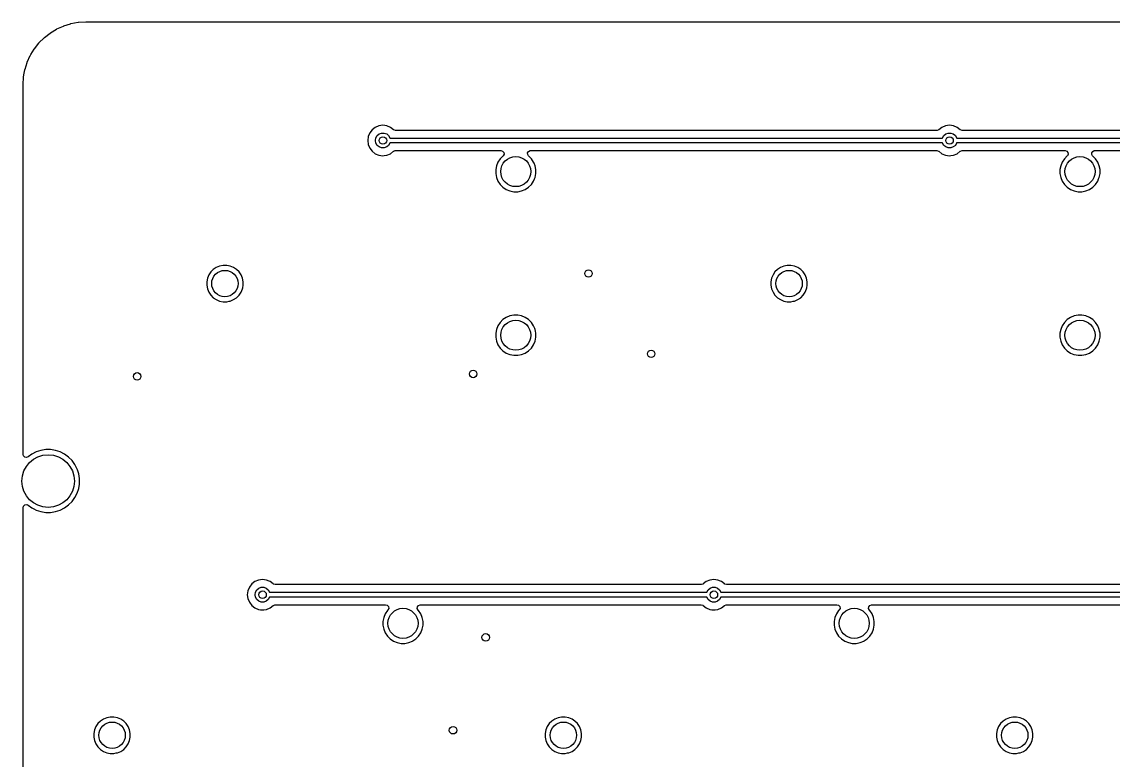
# Model space of a CAD drawing. Extents: x 0.7 to 11, y -6.1 to -1.6.
# Drawn here: x 0.685 to 2.399, y -2.771 to -1.613 of the extents above; entities that cross this region are included whole.
import ezdxf

# ---------------------------------------------------------------- set-up
doc = ezdxf.new("R2010")
doc.units = 0
doc.header["$MEASUREMENT"] = 0
doc.layers.add('BLACK', color=7, linetype='CONTINUOUS')

msp = doc.modelspace()

# ---------------------------------------------------------------- linework, layer by layer
at = {"layer": 'BLACK', "linetype": 'CONTINUOUS'}
for p, q in [((0.7298, -1.6303), (0.7395, -1.6245)), ((0.7395, -1.6245), (0.74, -1.6242)), ((0.74, -1.6242), (0.7503, -1.6196)), ((0.7503, -1.6196), (0.7509, -1.6194)), ((0.7509, -1.6194), (0.7617, -1.616)), ((0.7617, -1.616), (0.7622, -1.6159)), ((0.7622, -1.6159), (0.7733, -1.6138)), ((0.7733, -1.6138), (0.7739, -1.6138)), ((0.7739, -1.6138), (0.7853, -1.6131)), ((0.7853, -1.6131), (0.7856, -1.6131)), ((0.7856, -1.6131), (2.3463, -1.6131)), ((2.3463, -1.6131), (2.3463, -1.6131)), ((2.3463, -1.6131), (2.3463, -1.6131)), ((2.3463, -1.6131), (2.426, -1.6131)), ((0.712, -1.646), (0.72, -1.638)), ((0.72, -1.638), (0.7205, -1.6376)), ((0.7205, -1.6376), (0.7294, -1.6307)), ((0.7294, -1.6307), (0.7298, -1.6303)), ((0.6993, -1.6642), (0.7043, -1.6558)), ((0.7043, -1.6558), (0.7047, -1.6553)), ((0.7047, -1.6553), (0.7116, -1.6464)), ((0.7116, -1.6464), (0.712, -1.646)), ((0.6901, -1.6874), (0.6934, -1.6768)), ((0.6934, -1.6768), (0.6936, -1.6763)), ((0.6936, -1.6763), (0.6982, -1.666)), ((0.6982, -1.666), (0.6985, -1.6655)), ((0.6985, -1.6655), (0.6993, -1.6642)), ((0.6879, -1.6993), (0.6889, -1.6937)), ((0.6889, -1.6937), (0.6899, -1.6882)), ((0.6899, -1.6882), (0.69, -1.6876)), ((0.69, -1.6876), (0.6901, -1.6874)), ((0.6871, -1.7113), (0.6878, -1.6999)), ((0.6871, -1.7116), (0.6871, -1.7113)), ((0.6871, -2.0264), (0.6871, -1.7116)), ((0.6878, -1.6999), (0.6879, -1.6993)), ((1.24, -1.7786), (1.2351, -1.7824)), ((1.2458, -1.7762), (1.24, -1.7786)), ((1.252, -1.7754), (1.2458, -1.7762)), ((1.2458, -1.7762), (1.2458, -1.7762)), ((1.2581, -1.7762), (1.252, -1.7754)), ((1.252, -1.7754), (1.252, -1.7754)), ((1.2639, -1.7786), (1.2581, -1.7762)), ((1.2581, -1.7762), (1.2581, -1.7762)), ((1.2688, -1.7824), (1.2639, -1.7786)), ((2.1298, -1.7786), (2.1249, -1.7824)), ((2.1356, -1.7762), (2.1298, -1.7786)), ((2.1298, -1.7786), (2.1298, -1.7786)), ((2.1417, -1.7754), (2.1356, -1.7762)), ((2.1356, -1.7762), (2.1356, -1.7762)), ((2.1479, -1.7762), (2.1417, -1.7754)), ((2.1417, -1.7754), (2.1417, -1.7754)), ((2.1537, -1.7786), (2.1479, -1.7762)), ((2.1479, -1.7762), (2.1479, -1.7762)), ((2.1586, -1.7824), (2.1537, -1.7786)), ((1.2289, -1.793), (1.2281, -1.7992)), ((1.2281, -1.7992), (1.2281, -1.7992)), ((1.2281, -1.7992), (1.2289, -1.8054)), ((1.2313, -1.7873), (1.2289, -1.793)), ((1.2289, -1.793), (1.2289, -1.793)), ((1.2351, -1.7824), (1.2313, -1.7873)), ((1.2402, -1.7992), (1.2409, -1.7952)), ((1.2409, -1.8033), (1.2402, -1.7992)), ((1.2409, -1.7952), (1.2429, -1.7916)), ((1.2429, -1.7916), (1.2461, -1.789)), ((1.2461, -1.789), (1.2499, -1.7876)), ((1.2499, -1.7876), (1.254, -1.7876)), ((1.254, -1.7876), (1.2579, -1.789)), ((1.2579, -1.789), (1.261, -1.7916)), ((1.261, -1.7916), (1.2631, -1.7952)), ((1.2631, -1.7952), (1.2631, -1.7954)), ((1.2631, -1.7954), (2.1306, -1.7953)), ((1.2689, -1.7824), (1.2688, -1.7824)), ((1.2688, -1.7824), (1.2688, -1.7824)), ((1.2693, -1.7827), (1.2689, -1.7824)), ((1.2719, -1.7834), (1.2693, -1.7827)), ((2.1218, -1.7834), (1.2719, -1.7834)), ((2.1222, -1.7834), (2.1218, -1.7834)), ((2.1248, -1.7824), (2.1222, -1.7834)), ((2.1249, -1.7824), (2.1248, -1.7824)), ((2.1249, -1.7824), (2.1249, -1.7824)), ((2.1306, -1.7952), (2.1327, -1.7916)), ((2.1306, -1.7953), (2.1306, -1.7952)), ((2.1327, -1.7916), (2.1358, -1.789)), ((2.1358, -1.789), (2.1397, -1.7876)), ((2.1397, -1.7876), (2.1438, -1.7876)), ((2.1438, -1.7876), (2.1476, -1.789)), ((2.1476, -1.789), (2.1508, -1.7916)), ((2.1508, -1.7916), (2.1528, -1.7952)), ((2.1528, -1.7952), (2.1529, -1.7954)), ((2.1529, -1.7954), (2.8472, -1.7953)), ((2.1587, -1.7824), (2.1586, -1.7824)), ((2.1586, -1.7824), (2.1586, -1.7824)), ((2.159, -1.7827), (2.1587, -1.7824)), ((2.1617, -1.7834), (2.159, -1.7827)), ((2.8383, -1.7834), (2.1617, -1.7834)), ((1.2289, -1.8054), (1.2289, -1.8054)), ((1.2289, -1.8054), (1.231, -1.8104)), ((1.231, -1.8104), (1.2313, -1.8111)), ((1.2313, -1.8111), (1.2351, -1.8161)), ((1.2351, -1.8161), (1.24, -1.8199)), ((1.2429, -1.8068), (1.2409, -1.8033)), ((1.2461, -1.8094), (1.2429, -1.8068)), ((1.2499, -1.8108), (1.2461, -1.8094)), ((1.254, -1.8108), (1.2499, -1.8108)), ((1.2579, -1.8094), (1.254, -1.8108)), ((1.261, -1.8068), (1.2579, -1.8094)), ((1.2631, -1.8033), (1.261, -1.8068)), ((2.1306, -1.8031), (1.2631, -1.8031)), ((1.2631, -1.8031), (1.2631, -1.8033)), ((1.2639, -1.8199), (1.2688, -1.8161)), ((1.2688, -1.8161), (1.2689, -1.816)), ((1.2688, -1.8161), (1.2688, -1.8161)), ((1.2689, -1.816), (1.2715, -1.815)), ((1.2715, -1.815), (1.2719, -1.815)), ((1.2719, -1.815), (1.4373, -1.815)), ((1.4373, -1.815), (1.44, -1.8158)), ((1.44, -1.8158), (1.4418, -1.8178)), ((1.4792, -1.8186), (1.4806, -1.8163)), ((1.4806, -1.8163), (1.4831, -1.8151)), ((1.4831, -1.8151), (1.4839, -1.815)), ((1.4839, -1.815), (2.1218, -1.815)), ((2.1218, -1.815), (2.1244, -1.8158)), ((2.1244, -1.8158), (2.1248, -1.816)), ((2.1248, -1.816), (2.1249, -1.8161)), ((2.1249, -1.8161), (2.1249, -1.8161)), ((2.1249, -1.8161), (2.1298, -1.8199)), ((2.1306, -1.8033), (2.1306, -1.8031)), ((2.1327, -1.8068), (2.1306, -1.8033)), ((2.1358, -1.8094), (2.1327, -1.8068)), ((2.1397, -1.8108), (2.1358, -1.8094)), ((2.1438, -1.8108), (2.1397, -1.8108)), ((2.1476, -1.8094), (2.1438, -1.8108)), ((2.1508, -1.8068), (2.1476, -1.8094)), ((2.1528, -1.8033), (2.1508, -1.8068)), ((2.8471, -1.8031), (2.1528, -1.8031)), ((2.1528, -1.8031), (2.1528, -1.8033)), ((2.1537, -1.8199), (2.1586, -1.8161)), ((2.1586, -1.8161), (2.1587, -1.816)), ((2.1586, -1.8161), (2.1586, -1.8161)), ((2.1587, -1.816), (2.1613, -1.815)), ((2.1613, -1.815), (2.1617, -1.815)), ((2.1617, -1.815), (2.3232, -1.815)), ((2.3232, -1.815), (2.3258, -1.8158)), ((2.3258, -1.8158), (2.3276, -1.8178)), ((2.365, -1.8186), (2.3665, -1.8163)), ((2.3665, -1.8163), (2.3689, -1.8151)), ((2.3689, -1.8151), (2.3697, -1.815)), ((2.3697, -1.815), (2.8383, -1.815)), ((1.24, -1.8199), (1.2458, -1.8222)), ((1.2458, -1.8222), (1.2489, -1.8227)), ((1.2489, -1.8227), (1.252, -1.8231)), ((1.252, -1.8231), (1.254, -1.8228)), ((1.252, -1.8231), (1.252, -1.8231)), ((1.252, -1.8231), (1.252, -1.8231)), ((1.254, -1.8228), (1.2581, -1.8222)), ((1.2581, -1.8222), (1.2639, -1.8199)), ((1.4327, -1.8331), (1.4303, -1.8388)), ((1.4362, -1.8279), (1.4327, -1.8331)), ((1.4327, -1.8331), (1.4327, -1.8331)), ((1.4407, -1.8234), (1.4362, -1.8279)), ((1.4362, -1.8279), (1.4362, -1.8279)), ((1.441, -1.8231), (1.4407, -1.8234)), ((1.4407, -1.8234), (1.4407, -1.8234)), ((1.4422, -1.8206), (1.441, -1.8231)), ((1.4418, -1.8178), (1.4422, -1.8206)), ((1.4793, -1.8214), (1.4792, -1.8186)), ((1.4806, -1.8233), (1.4793, -1.8214)), ((1.4806, -1.8234), (1.4806, -1.8233)), ((1.4851, -1.8279), (1.4806, -1.8234)), ((1.4886, -1.8331), (1.4851, -1.8279)), ((1.4851, -1.8279), (1.4851, -1.8279)), ((1.4893, -1.8349), (1.4886, -1.8331)), ((1.4886, -1.8331), (1.4886, -1.8331)), ((2.1298, -1.8199), (2.1356, -1.8222)), ((2.1356, -1.8222), (2.1386, -1.8227)), ((2.1386, -1.8227), (2.1417, -1.8231)), ((2.1417, -1.8231), (2.1438, -1.8228)), ((2.1417, -1.8231), (2.1417, -1.8231)), ((2.1417, -1.8231), (2.1417, -1.8231)), ((2.1438, -1.8228), (2.1479, -1.8222)), ((2.1479, -1.8222), (2.1537, -1.8199)), ((2.3185, -1.8331), (2.3162, -1.8388)), ((2.322, -1.8279), (2.3185, -1.8331)), ((2.3185, -1.8331), (2.3185, -1.8331)), ((2.3265, -1.8234), (2.322, -1.8279)), ((2.322, -1.8279), (2.322, -1.8279)), ((2.3269, -1.8231), (2.3265, -1.8234)), ((2.3265, -1.8234), (2.3265, -1.8234)), ((2.328, -1.8206), (2.3269, -1.8231)), ((2.3276, -1.8178), (2.328, -1.8206)), ((2.3651, -1.8214), (2.365, -1.8186)), ((2.3664, -1.8233), (2.3651, -1.8214)), ((2.3664, -1.8234), (2.3664, -1.8233)), ((2.3709, -1.8279), (2.3664, -1.8234)), ((2.3744, -1.8331), (2.3709, -1.8279)), ((2.3709, -1.8279), (2.3709, -1.8279)), ((2.3751, -1.8349), (2.3744, -1.8331)), ((2.3744, -1.8331), (2.3744, -1.8331)), ((1.4303, -1.8388), (1.4291, -1.8449)), ((1.4291, -1.8449), (1.4291, -1.8511)), ((1.4303, -1.8388), (1.4303, -1.8388)), ((1.4909, -1.8388), (1.4893, -1.8349)), ((1.4921, -1.8449), (1.4909, -1.8388)), ((1.4921, -1.8511), (1.4921, -1.8449)), ((1.4921, -1.8449), (1.4921, -1.8449)), ((1.4921, -1.8449), (1.4921, -1.8449)), ((1.4921, -1.8449), (1.4921, -1.8449)), ((2.3162, -1.8388), (2.3149, -1.8449)), ((2.3149, -1.8449), (2.3149, -1.8511)), ((2.3162, -1.8388), (2.3162, -1.8388)), ((2.3768, -1.8388), (2.3751, -1.8349)), ((2.378, -1.8449), (2.3768, -1.8388)), ((2.378, -1.8511), (2.378, -1.8449)), ((2.378, -1.8449), (2.378, -1.8449)), ((2.378, -1.8449), (2.378, -1.8449)), ((2.378, -1.8449), (2.378, -1.8449)), ((1.4291, -1.8511), (1.4303, -1.8572)), ((1.4303, -1.8572), (1.4303, -1.8572)), ((1.4303, -1.8572), (1.4327, -1.863)), ((1.4327, -1.863), (1.4327, -1.863)), ((1.4327, -1.863), (1.4362, -1.8681)), ((1.4851, -1.8681), (1.4886, -1.863)), ((1.4886, -1.8629), (1.49, -1.8595)), ((1.4886, -1.863), (1.4886, -1.8629)), ((1.49, -1.8595), (1.4909, -1.8572)), ((1.4909, -1.8572), (1.4921, -1.8511)), ((2.3149, -1.8511), (2.3162, -1.8572)), ((2.3162, -1.8572), (2.3162, -1.8572)), ((2.3162, -1.8572), (2.3185, -1.863)), ((2.3185, -1.863), (2.3185, -1.863)), ((2.3185, -1.863), (2.322, -1.8681)), ((2.3709, -1.8681), (2.3744, -1.863)), ((2.3744, -1.8629), (2.3758, -1.8595)), ((2.3744, -1.863), (2.3744, -1.8629)), ((2.3758, -1.8595), (2.3768, -1.8572)), ((2.3768, -1.8572), (2.378, -1.8511)), ((1.4362, -1.8681), (1.4362, -1.8681)), ((1.4362, -1.8681), (1.4405, -1.8725)), ((1.4405, -1.8725), (1.4405, -1.8725)), ((1.4405, -1.8725), (1.4457, -1.876)), ((1.4457, -1.876), (1.4457, -1.876)), ((1.4457, -1.876), (1.4514, -1.8783)), ((1.4514, -1.8783), (1.4514, -1.8783)), ((1.4514, -1.8783), (1.4575, -1.8795)), ((1.4575, -1.8795), (1.4575, -1.8795)), ((1.4575, -1.8795), (1.4575, -1.8795)), ((1.4575, -1.8795), (1.4637, -1.8795)), ((1.4637, -1.8795), (1.4698, -1.8783)), ((1.4637, -1.8795), (1.4637, -1.8795)), ((1.4698, -1.8783), (1.4756, -1.876)), ((1.4756, -1.876), (1.4807, -1.8725)), ((1.4807, -1.8725), (1.4851, -1.8681)), ((2.322, -1.8681), (2.322, -1.8681)), ((2.322, -1.8681), (2.3264, -1.8725)), ((2.3264, -1.8725), (2.3264, -1.8725)), ((2.3264, -1.8725), (2.3315, -1.876)), ((2.3315, -1.876), (2.3315, -1.876)), ((2.3315, -1.876), (2.3373, -1.8783)), ((2.3373, -1.8783), (2.3373, -1.8783)), ((2.3373, -1.8783), (2.3434, -1.8795)), ((2.3434, -1.8795), (2.3434, -1.8795)), ((2.3434, -1.8795), (2.3434, -1.8795)), ((2.3434, -1.8795), (2.3496, -1.8795)), ((2.3496, -1.8795), (2.3556, -1.8783)), ((2.3496, -1.8795), (2.3496, -1.8795)), ((2.3556, -1.8783), (2.3614, -1.876)), ((2.3614, -1.876), (2.3665, -1.8725)), ((2.3665, -1.8725), (2.3709, -1.8681)), ((0.9857, -2.0014), (0.9818, -2.0054)), ((0.9904, -1.9983), (0.9857, -2.0014)), ((0.9857, -2.0014), (0.9857, -2.0014)), ((0.9956, -1.9962), (0.9904, -1.9983)), ((0.9904, -1.9983), (0.9904, -1.9983)), ((1.0011, -1.9951), (0.9956, -1.9962)), ((0.9956, -1.9962), (0.9956, -1.9962)), ((1.0068, -1.9951), (1.0011, -1.9951)), ((1.0011, -1.9951), (1.0011, -1.9951)), ((1.0123, -1.9962), (1.0068, -1.9951)), ((1.0068, -1.9951), (1.0068, -1.9951)), ((1.0175, -1.9983), (1.0123, -1.9962)), ((1.0123, -1.9962), (1.0123, -1.9962)), ((1.0221, -2.0014), (1.0175, -1.9983)), ((1.0175, -1.9983), (1.0175, -1.9983)), ((1.0261, -2.0054), (1.0221, -2.0014)), ((1.0221, -2.0014), (1.0221, -2.0014)), ((1.8716, -2.0014), (1.8676, -2.0054)), ((1.8762, -1.9983), (1.8716, -2.0014)), ((1.8716, -2.0014), (1.8716, -2.0014)), ((1.8814, -1.9962), (1.8762, -1.9983)), ((1.8762, -1.9983), (1.8762, -1.9983)), ((1.887, -1.9951), (1.8814, -1.9962)), ((1.8814, -1.9962), (1.8814, -1.9962)), ((1.8926, -1.9951), (1.887, -1.9951)), ((1.887, -1.9951), (1.887, -1.9951)), ((1.8981, -1.9962), (1.8926, -1.9951)), ((1.8926, -1.9951), (1.8926, -1.9951)), ((1.9033, -1.9983), (1.8981, -1.9962)), ((1.8981, -1.9962), (1.8981, -1.9962)), ((1.908, -2.0014), (1.9033, -1.9983)), ((1.9033, -1.9983), (1.9033, -1.9983)), ((1.9119, -2.0054), (1.908, -2.0014)), ((1.908, -2.0014), (1.908, -2.0014)), ((0.9765, -2.0153), (0.9754, -2.0208)), ((0.9754, -2.0208), (0.9754, -2.0208)), ((0.9754, -2.0208), (0.9754, -2.0264)), ((0.9786, -2.0101), (0.9765, -2.0153)), ((0.9765, -2.0153), (0.9765, -2.0153)), ((0.9818, -2.0054), (0.9786, -2.0101)), ((0.9786, -2.0101), (0.9786, -2.0101)), ((0.9818, -2.0054), (0.9818, -2.0054)), ((1.0292, -2.0101), (1.0261, -2.0054)), ((1.0261, -2.0054), (1.0261, -2.0054)), ((1.0314, -2.0153), (1.0292, -2.0101)), ((1.0292, -2.0101), (1.0292, -2.0101)), ((1.0292, -2.0101), (1.0292, -2.0101)), ((1.0325, -2.0208), (1.0314, -2.0153)), ((1.0314, -2.0153), (1.0314, -2.0153)), ((1.0314, -2.0153), (1.0314, -2.0153)), ((1.0325, -2.0264), (1.0325, -2.0208)), ((1.8623, -2.0153), (1.8612, -2.0208)), ((1.8612, -2.0208), (1.8612, -2.0208)), ((1.8612, -2.0208), (1.8612, -2.0264)), ((1.8645, -2.0101), (1.8623, -2.0153)), ((1.8623, -2.0153), (1.8623, -2.0153)), ((1.8676, -2.0054), (1.8645, -2.0101)), ((1.8645, -2.0101), (1.8645, -2.0101)), ((1.8676, -2.0054), (1.8676, -2.0054)), ((1.9119, -2.0054), (1.9119, -2.0054)), ((1.9151, -2.0101), (1.9119, -2.0054)), ((1.9172, -2.0153), (1.9151, -2.0101)), ((1.9151, -2.0101), (1.9151, -2.0101)), ((1.9151, -2.0101), (1.9151, -2.0101)), ((1.9183, -2.0208), (1.9172, -2.0153)), ((1.9172, -2.0153), (1.9172, -2.0153)), ((1.9172, -2.0153), (1.9172, -2.0153)), ((1.9183, -2.0264), (1.9183, -2.0208)), ((0.6871, -2.1016), (0.6871, -2.0264)), ((0.9754, -2.0264), (0.9754, -2.0264)), ((0.9754, -2.0264), (0.9754, -2.0264)), ((0.9754, -2.0264), (0.9765, -2.032)), ((0.9765, -2.032), (0.9765, -2.032)), ((0.9765, -2.032), (0.9786, -2.0372)), ((0.9786, -2.0372), (0.9786, -2.0372)), ((0.9786, -2.0372), (0.9818, -2.0418)), ((1.0261, -2.0418), (1.0292, -2.0372)), ((1.0292, -2.0372), (1.0314, -2.032)), ((1.0314, -2.032), (1.0318, -2.0301)), ((1.0318, -2.0301), (1.0325, -2.0264)), ((1.8612, -2.0264), (1.8612, -2.0264)), ((1.8612, -2.0264), (1.8612, -2.0264)), ((1.8612, -2.0264), (1.8623, -2.032)), ((1.8623, -2.032), (1.8623, -2.032)), ((1.8623, -2.032), (1.8645, -2.0372)), ((1.8645, -2.0372), (1.8645, -2.0372)), ((1.8645, -2.0372), (1.8676, -2.0418)), ((1.9119, -2.0418), (1.9151, -2.0372)), ((1.9151, -2.0372), (1.9172, -2.032)), ((1.9172, -2.032), (1.9176, -2.0301)), ((1.9176, -2.0301), (1.9183, -2.0264)), ((0.9818, -2.0418), (0.9818, -2.0418)), ((0.9818, -2.0418), (0.9857, -2.0458)), ((0.9857, -2.0458), (0.9857, -2.0458)), ((0.9857, -2.0458), (0.9904, -2.0489)), ((0.9904, -2.0489), (0.9904, -2.0489)), ((0.9904, -2.0489), (0.9904, -2.0489)), ((0.9904, -2.0489), (0.9956, -2.0511)), ((0.9956, -2.0511), (0.9956, -2.0511)), ((0.9956, -2.0511), (0.9956, -2.0511)), ((0.9956, -2.0511), (1.0011, -2.0522)), ((1.0011, -2.0522), (1.0011, -2.0522)), ((1.0011, -2.0522), (1.0068, -2.0522)), ((1.0068, -2.0522), (1.0105, -2.0514)), ((1.0105, -2.0514), (1.0123, -2.0511)), ((1.0123, -2.0511), (1.0175, -2.0489)), ((1.0175, -2.0489), (1.0221, -2.0458)), ((1.0221, -2.0458), (1.0261, -2.0418)), ((1.8676, -2.0418), (1.8676, -2.0418)), ((1.8676, -2.0418), (1.8716, -2.0458)), ((1.8716, -2.0458), (1.8716, -2.0458)), ((1.8716, -2.0458), (1.8762, -2.0489)), ((1.8762, -2.0489), (1.8762, -2.0489)), ((1.8762, -2.0489), (1.8762, -2.0489)), ((1.8762, -2.0489), (1.8814, -2.0511)), ((1.8814, -2.0511), (1.8814, -2.0511)), ((1.8814, -2.0511), (1.8814, -2.0511)), ((1.8814, -2.0511), (1.887, -2.0522)), ((1.887, -2.0522), (1.887, -2.0522)), ((1.887, -2.0522), (1.8926, -2.0522)), ((1.8926, -2.0522), (1.8963, -2.0514)), ((1.8963, -2.0514), (1.8981, -2.0511)), ((1.8981, -2.0511), (1.9033, -2.0489)), ((1.9033, -2.0489), (1.908, -2.0458)), ((1.908, -2.0458), (1.9119, -2.0418)), ((1.4575, -2.0732), (1.4514, -2.0744)), ((1.4637, -2.0732), (1.4575, -2.0732)), ((1.4575, -2.0732), (1.4575, -2.0732)), ((1.4698, -2.0744), (1.4637, -2.0732)), ((1.4637, -2.0732), (1.4637, -2.0732)), ((2.3434, -2.0732), (2.3373, -2.0744)), ((2.3496, -2.0732), (2.3434, -2.0732)), ((2.3434, -2.0732), (2.3434, -2.0732)), ((2.3556, -2.0744), (2.3496, -2.0732)), ((2.3496, -2.0732), (2.3496, -2.0732)), ((1.4327, -2.0898), (1.4303, -2.0955)), ((1.4362, -2.0846), (1.4327, -2.0898)), ((1.4327, -2.0898), (1.4327, -2.0898)), ((1.4405, -2.0802), (1.4362, -2.0846)), ((1.4362, -2.0846), (1.4362, -2.0846)), ((1.4457, -2.0768), (1.4405, -2.0802)), ((1.4405, -2.0802), (1.4405, -2.0802)), ((1.4514, -2.0744), (1.4457, -2.0768)), ((1.4457, -2.0768), (1.4457, -2.0768)), ((1.4514, -2.0744), (1.4514, -2.0744)), ((1.4756, -2.0768), (1.4698, -2.0744)), ((1.4698, -2.0744), (1.4698, -2.0744)), ((1.4807, -2.0802), (1.4756, -2.0768)), ((1.4756, -2.0768), (1.4756, -2.0768)), ((1.4851, -2.0846), (1.4807, -2.0802)), ((1.4807, -2.0802), (1.4807, -2.0802)), ((1.4886, -2.0898), (1.4851, -2.0846)), ((1.4851, -2.0846), (1.4851, -2.0846)), ((1.4904, -2.0943), (1.4886, -2.0898)), ((1.4886, -2.0898), (1.4886, -2.0898)), ((2.3185, -2.0898), (2.3162, -2.0955)), ((2.322, -2.0846), (2.3185, -2.0898)), ((2.3185, -2.0898), (2.3185, -2.0898)), ((2.3264, -2.0802), (2.322, -2.0846)), ((2.322, -2.0846), (2.322, -2.0846)), ((2.3315, -2.0768), (2.3264, -2.0802)), ((2.3264, -2.0802), (2.3264, -2.0802)), ((2.3373, -2.0744), (2.3315, -2.0768)), ((2.3315, -2.0768), (2.3315, -2.0768)), ((2.3373, -2.0744), (2.3373, -2.0744)), ((2.3614, -2.0768), (2.3556, -2.0744)), ((2.3556, -2.0744), (2.3556, -2.0744)), ((2.3665, -2.0802), (2.3614, -2.0768)), ((2.3614, -2.0768), (2.3614, -2.0768)), ((2.3709, -2.0846), (2.3665, -2.0802)), ((2.3665, -2.0802), (2.3665, -2.0802)), ((2.3744, -2.0898), (2.3709, -2.0846)), ((2.3709, -2.0846), (2.3709, -2.0846)), ((2.3762, -2.0943), (2.3744, -2.0898)), ((2.3744, -2.0898), (2.3744, -2.0898)), ((0.6871, -2.2916), (0.6871, -2.1016)), ((1.4303, -2.0955), (1.4291, -2.1016)), ((1.4291, -2.1016), (1.4291, -2.1078)), ((1.4303, -2.0955), (1.4303, -2.0955)), ((1.4909, -2.0955), (1.4904, -2.0943)), ((1.4915, -2.0984), (1.4909, -2.0955)), ((1.4921, -2.1016), (1.4915, -2.0984)), ((1.4921, -2.1078), (1.4921, -2.1016)), ((1.4921, -2.1016), (1.4921, -2.1016)), ((1.4921, -2.1016), (1.4921, -2.1016)), ((2.3162, -2.0955), (2.3149, -2.1016)), ((2.3149, -2.1016), (2.3149, -2.1078)), ((2.3162, -2.0955), (2.3162, -2.0955)), ((2.3768, -2.0955), (2.3762, -2.0943)), ((2.3773, -2.0984), (2.3768, -2.0955)), ((2.378, -2.1016), (2.3773, -2.0984)), ((2.378, -2.1078), (2.378, -2.1016)), ((2.378, -2.1016), (2.378, -2.1016)), ((2.378, -2.1016), (2.378, -2.1016)), ((1.4291, -2.1078), (1.4303, -2.1139)), ((1.4303, -2.1139), (1.4303, -2.1139)), ((1.4303, -2.1139), (1.4327, -2.1197)), ((1.4327, -2.1197), (1.4327, -2.1197)), ((1.4327, -2.1197), (1.4362, -2.1248)), ((1.4362, -2.1248), (1.4362, -2.1248)), ((1.4362, -2.1248), (1.4405, -2.1292)), ((1.4807, -2.1292), (1.4851, -2.1248)), ((1.4851, -2.1248), (1.4886, -2.1197)), ((1.4886, -2.1197), (1.4909, -2.1139)), ((1.4909, -2.1139), (1.4921, -2.1078)), ((2.3149, -2.1078), (2.3162, -2.1139)), ((2.3162, -2.1139), (2.3162, -2.1139)), ((2.3162, -2.1139), (2.3185, -2.1197)), ((2.3185, -2.1197), (2.3185, -2.1197)), ((2.3185, -2.1197), (2.322, -2.1248)), ((2.322, -2.1248), (2.322, -2.1248)), ((2.322, -2.1248), (2.3264, -2.1292)), ((2.3665, -2.1292), (2.3709, -2.1248)), ((2.3709, -2.1248), (2.3744, -2.1197)), ((2.3744, -2.1197), (2.3768, -2.1139)), ((2.3768, -2.1139), (2.378, -2.1078)), ((1.4405, -2.1292), (1.4405, -2.1292)), ((1.4405, -2.1292), (1.4457, -2.1327)), ((1.4457, -2.1327), (1.4457, -2.1327)), ((1.4457, -2.1327), (1.4513, -2.135)), ((1.4513, -2.135), (1.4514, -2.135)), ((1.4514, -2.135), (1.4575, -2.1362)), ((1.4575, -2.1362), (1.4575, -2.1362)), ((1.4575, -2.1362), (1.4575, -2.1362)), ((1.4575, -2.1362), (1.4637, -2.1362)), ((1.4637, -2.1362), (1.4698, -2.135)), ((1.4637, -2.1362), (1.4637, -2.1362)), ((1.4698, -2.135), (1.4756, -2.1327)), ((1.4756, -2.1327), (1.4807, -2.1292)), ((2.3264, -2.1292), (2.3264, -2.1292)), ((2.3264, -2.1292), (2.3315, -2.1327)), ((2.3315, -2.1327), (2.3315, -2.1327)), ((2.3315, -2.1327), (2.3371, -2.135)), ((2.3371, -2.135), (2.3373, -2.135)), ((2.3373, -2.135), (2.3434, -2.1362)), ((2.3434, -2.1362), (2.3434, -2.1362)), ((2.3434, -2.1362), (2.3434, -2.1362)), ((2.3434, -2.1362), (2.3496, -2.1362)), ((2.3496, -2.1362), (2.3556, -2.135)), ((2.3496, -2.1362), (2.3496, -2.1362)), ((2.3556, -2.135), (2.3614, -2.1327)), ((2.3614, -2.1327), (2.3665, -2.1292)), ((0.6876, -2.2939), (0.6871, -2.2916)), ((0.6896, -2.2958), (0.6876, -2.2939)), ((0.6922, -2.2965), (0.6896, -2.2958)), ((0.6948, -2.2955), (0.6922, -2.2965)), ((0.7006, -2.2914), (0.6948, -2.2955)), ((0.7075, -2.2878), (0.7006, -2.2914)), ((0.7148, -2.2854), (0.7075, -2.2878)), ((0.7225, -2.2842), (0.7148, -2.2854)), ((0.7303, -2.2842), (0.7225, -2.2842)), ((0.7225, -2.2842), (0.7225, -2.2842)), ((0.7379, -2.2854), (0.7303, -2.2842)), ((0.7303, -2.2842), (0.7303, -2.2842)), ((0.7453, -2.2878), (0.7379, -2.2854)), ((0.7522, -2.2914), (0.7453, -2.2878)), ((0.7585, -2.2959), (0.7522, -2.2914)), ((0.7639, -2.3014), (0.7585, -2.2959)), ((0.7685, -2.3077), (0.7639, -2.3014)), ((0.772, -2.3146), (0.7685, -2.3077)), ((0.7724, -2.3159), (0.772, -2.3146)), ((0.772, -2.3146), (0.772, -2.3146)), ((0.772, -2.3146), (0.772, -2.3146)), ((0.7744, -2.3219), (0.7724, -2.3159)), ((0.7756, -2.3296), (0.7744, -2.3219)), ((0.7756, -2.3373), (0.7756, -2.3296)), ((0.772, -2.3524), (0.7744, -2.345)), ((0.7744, -2.345), (0.7754, -2.3385)), ((0.7754, -2.3385), (0.7756, -2.3373)), ((0.7639, -2.3655), (0.7685, -2.3593)), ((0.7685, -2.3593), (0.772, -2.3524)), ((0.6871, -2.3753), (0.6879, -2.3727)), ((0.6871, -2.5118), (0.6871, -2.3753)), ((0.6879, -2.3727), (0.6899, -2.3709)), ((0.6899, -2.3709), (0.6927, -2.3705)), ((0.6927, -2.3705), (0.6948, -2.3714)), ((0.6948, -2.3714), (0.7006, -2.3756)), ((0.7006, -2.3756), (0.7038, -2.3772)), ((0.7038, -2.3772), (0.7075, -2.3791)), ((0.7075, -2.3791), (0.7075, -2.3791)), ((0.7075, -2.3791), (0.7075, -2.3791)), ((0.7075, -2.3791), (0.7114, -2.3804)), ((0.7114, -2.3804), (0.7148, -2.3815)), ((0.7148, -2.3815), (0.7225, -2.3827)), ((0.7303, -2.3827), (0.7379, -2.3815)), ((0.7379, -2.3815), (0.7453, -2.3791)), ((0.7453, -2.3791), (0.7522, -2.3756)), ((0.7522, -2.3756), (0.7585, -2.371)), ((0.7585, -2.371), (0.7639, -2.3655)), ((0.7225, -2.3827), (0.7225, -2.3827)), ((0.7225, -2.3827), (0.7303, -2.3827)), ((1.0423, -2.4999), (1.04, -2.5056)), ((1.0461, -2.4949), (1.0423, -2.4999)), ((1.0511, -2.4912), (1.0461, -2.4949)), ((1.0568, -2.4888), (1.0511, -2.4912)), ((1.0539, -2.5042), (1.0571, -2.5016)), ((1.063, -2.488), (1.0568, -2.4888)), ((1.0568, -2.4888), (1.0568, -2.4888)), ((1.0571, -2.5016), (1.0609, -2.5002)), ((1.0609, -2.5002), (1.065, -2.5002)), ((1.0692, -2.4888), (1.063, -2.488)), ((1.063, -2.488), (1.063, -2.488)), ((1.065, -2.5002), (1.0689, -2.5016)), ((1.0689, -2.5016), (1.072, -2.5042)), ((1.0732, -2.4905), (1.0692, -2.4888)), ((1.0692, -2.4888), (1.0692, -2.4888)), ((1.0749, -2.4912), (1.0732, -2.4905)), ((1.0799, -2.4949), (1.0749, -2.4912)), ((1.08, -2.495), (1.0799, -2.4949)), ((1.0799, -2.4949), (1.0799, -2.4949)), ((1.0803, -2.4953), (1.08, -2.495)), ((1.0829, -2.496), (1.0803, -2.4953)), ((1.7517, -2.496), (1.0829, -2.496)), ((1.7521, -2.496), (1.7517, -2.496)), ((1.7547, -2.495), (1.7521, -2.496)), ((1.7548, -2.4949), (1.7547, -2.495)), ((1.7597, -2.4912), (1.7548, -2.4949)), ((1.7548, -2.4949), (1.7548, -2.4949)), ((1.7655, -2.4888), (1.7597, -2.4912)), ((1.7597, -2.4912), (1.7597, -2.4912)), ((1.7626, -2.5042), (1.7657, -2.5016)), ((1.7717, -2.488), (1.7655, -2.4888)), ((1.7655, -2.4888), (1.7655, -2.4888)), ((1.7657, -2.5016), (1.7696, -2.5002)), ((1.7696, -2.5002), (1.7737, -2.5002)), ((1.7778, -2.4888), (1.7717, -2.488)), ((1.7717, -2.488), (1.7717, -2.488)), ((1.7737, -2.5002), (1.7776, -2.5016)), ((1.7776, -2.5016), (1.7807, -2.5042)), ((1.7819, -2.4905), (1.7778, -2.4888)), ((1.7778, -2.4888), (1.7778, -2.4888)), ((1.7836, -2.4912), (1.7819, -2.4905)), ((1.7885, -2.4949), (1.7836, -2.4912)), ((1.7886, -2.495), (1.7885, -2.4949)), ((1.7885, -2.4949), (1.7885, -2.4949)), ((1.789, -2.4953), (1.7886, -2.495)), ((1.7916, -2.496), (1.789, -2.4953)), ((2.4233, -2.496), (1.7916, -2.496)), ((0.6871, -2.7351), (0.6871, -2.5118)), ((1.04, -2.5056), (1.0391, -2.5118)), ((1.0391, -2.5118), (1.04, -2.518)), ((1.0391, -2.5118), (1.0391, -2.5118)), ((1.04, -2.5056), (1.04, -2.5056)), ((1.04, -2.518), (1.04, -2.518)), ((1.04, -2.518), (1.0423, -2.5237)), ((1.0512, -2.5118), (1.0519, -2.5078)), ((1.0519, -2.5159), (1.0512, -2.5118)), ((1.0519, -2.5078), (1.0539, -2.5042)), ((1.0539, -2.5194), (1.0519, -2.5159)), ((1.072, -2.5042), (1.0741, -2.5078)), ((1.0741, -2.5159), (1.072, -2.5194)), ((1.0741, -2.5078), (1.0741, -2.5079)), ((1.0741, -2.5079), (1.7605, -2.5079)), ((1.7605, -2.5157), (1.0741, -2.5157)), ((1.0741, -2.5157), (1.0741, -2.5159)), ((1.7605, -2.5079), (1.7606, -2.5078)), ((1.7606, -2.5159), (1.7605, -2.5157)), ((1.7606, -2.5078), (1.7626, -2.5042)), ((1.7626, -2.5194), (1.7606, -2.5159)), ((1.7807, -2.5042), (1.7828, -2.5078)), ((1.7828, -2.5159), (1.7807, -2.5194)), ((1.7828, -2.5078), (1.7828, -2.5079)), ((1.7828, -2.5079), (2.4692, -2.5079)), ((2.4692, -2.5157), (1.7828, -2.5157)), ((1.7828, -2.5157), (1.7828, -2.5159)), ((1.0423, -2.5237), (1.0461, -2.5287)), ((1.0461, -2.5287), (1.0511, -2.5325)), ((1.0511, -2.5325), (1.0568, -2.5348)), ((1.0571, -2.522), (1.0539, -2.5194)), ((1.0568, -2.5348), (1.0599, -2.5353)), ((1.0609, -2.5234), (1.0571, -2.522)), ((1.0599, -2.5353), (1.063, -2.5357)), ((1.065, -2.5234), (1.0609, -2.5234)), ((1.063, -2.5357), (1.065, -2.5354)), ((1.063, -2.5357), (1.063, -2.5357)), ((1.063, -2.5357), (1.063, -2.5357)), ((1.0689, -2.522), (1.065, -2.5234)), ((1.065, -2.5354), (1.0692, -2.5348)), ((1.072, -2.5194), (1.0689, -2.522)), ((1.0692, -2.5348), (1.0749, -2.5325)), ((1.0749, -2.5325), (1.0799, -2.5287)), ((1.0799, -2.5287), (1.08, -2.5286)), ((1.0799, -2.5287), (1.0799, -2.5287)), ((1.08, -2.5286), (1.0825, -2.5276)), ((1.0825, -2.5276), (1.0829, -2.5276)), ((1.0829, -2.5276), (1.2562, -2.5276)), ((1.2562, -2.5276), (1.2589, -2.5284)), ((1.2589, -2.5284), (1.2607, -2.5304)), ((1.2597, -2.5359), (1.259, -2.5366)), ((1.2599, -2.5357), (1.2597, -2.5359)), ((1.2611, -2.5332), (1.2599, -2.5357)), ((1.2607, -2.5304), (1.2611, -2.5332)), ((1.3059, -2.5335), (1.3061, -2.5308)), ((1.3073, -2.5359), (1.3059, -2.5335)), ((1.3061, -2.5308), (1.3078, -2.5286)), ((1.3079, -2.5366), (1.3073, -2.5359)), ((1.3078, -2.5286), (1.3104, -2.5276)), ((1.3104, -2.5276), (1.3107, -2.5276)), ((1.3107, -2.5276), (1.7517, -2.5276)), ((1.7517, -2.5276), (1.7543, -2.5284)), ((1.7543, -2.5284), (1.7547, -2.5286)), ((1.7547, -2.5286), (1.7548, -2.5287)), ((1.7548, -2.5287), (1.7548, -2.5287)), ((1.7548, -2.5287), (1.7597, -2.5325)), ((1.7597, -2.5325), (1.7655, -2.5348)), ((1.7657, -2.522), (1.7626, -2.5194)), ((1.7655, -2.5348), (1.7686, -2.5353)), ((1.7696, -2.5234), (1.7657, -2.522)), ((1.7686, -2.5353), (1.7717, -2.5357)), ((1.7737, -2.5234), (1.7696, -2.5234)), ((1.7717, -2.5357), (1.7737, -2.5354)), ((1.7717, -2.5357), (1.7717, -2.5357)), ((1.7717, -2.5357), (1.7717, -2.5357)), ((1.7776, -2.522), (1.7737, -2.5234)), ((1.7737, -2.5354), (1.7778, -2.5348)), ((1.7807, -2.5194), (1.7776, -2.522)), ((1.7778, -2.5348), (1.7836, -2.5325)), ((1.7836, -2.5325), (1.7885, -2.5287)), ((1.7885, -2.5287), (1.7886, -2.5286)), ((1.7885, -2.5287), (1.7885, -2.5287)), ((1.7886, -2.5286), (1.7912, -2.5276)), ((1.7912, -2.5276), (1.7916, -2.5276)), ((1.7916, -2.5276), (1.9649, -2.5276)), ((1.9649, -2.5276), (1.9675, -2.5284)), ((1.9675, -2.5284), (1.9693, -2.5304)), ((1.9683, -2.5359), (1.9676, -2.5366)), ((1.9686, -2.5357), (1.9683, -2.5359)), ((1.9697, -2.5332), (1.9686, -2.5357)), ((1.9693, -2.5304), (1.9697, -2.5332)), ((2.0146, -2.5335), (2.0148, -2.5308)), ((2.0159, -2.5359), (2.0146, -2.5335)), ((2.0148, -2.5308), (2.0164, -2.5286)), ((2.0166, -2.5366), (2.0159, -2.5359)), ((2.0164, -2.5286), (2.019, -2.5276)), ((2.019, -2.5276), (2.0194, -2.5276)), ((2.0194, -2.5276), (2.4604, -2.5276)), ((1.2532, -2.5475), (1.2519, -2.5536)), ((1.2555, -2.5418), (1.2532, -2.5475)), ((1.2532, -2.5475), (1.2532, -2.5475)), ((1.259, -2.5366), (1.2555, -2.5418)), ((1.2555, -2.5418), (1.2555, -2.5418)), ((1.259, -2.5366), (1.259, -2.5366)), ((1.3114, -2.5418), (1.3079, -2.5366)), ((1.3079, -2.5366), (1.3079, -2.5366)), ((1.3138, -2.5475), (1.3114, -2.5418)), ((1.3114, -2.5418), (1.3114, -2.5418)), ((1.315, -2.5536), (1.3138, -2.5475)), ((1.3138, -2.5475), (1.3138, -2.5475)), ((1.3138, -2.5475), (1.3138, -2.5475)), ((1.9618, -2.5475), (1.9606, -2.5536)), ((1.9642, -2.5418), (1.9618, -2.5475)), ((1.9618, -2.5475), (1.9618, -2.5475)), ((1.9676, -2.5366), (1.9642, -2.5418)), ((1.9642, -2.5418), (1.9642, -2.5418)), ((1.9676, -2.5366), (1.9676, -2.5366)), ((2.0201, -2.5418), (2.0166, -2.5366)), ((2.0166, -2.5366), (2.0166, -2.5366)), ((2.0224, -2.5475), (2.0201, -2.5418)), ((2.0201, -2.5418), (2.0201, -2.5418)), ((2.0236, -2.5536), (2.0224, -2.5475)), ((2.0224, -2.5475), (2.0224, -2.5475)), ((2.0224, -2.5475), (2.0224, -2.5475)), ((1.2519, -2.5536), (1.2519, -2.5598)), ((1.2519, -2.5598), (1.2532, -2.5659)), ((1.2532, -2.5659), (1.2532, -2.5659)), ((1.2532, -2.5659), (1.2555, -2.5716)), ((1.3114, -2.5716), (1.3138, -2.5659)), ((1.3138, -2.5659), (1.315, -2.5598)), ((1.315, -2.5598), (1.315, -2.5536)), ((1.315, -2.5536), (1.315, -2.5536)), ((1.315, -2.5536), (1.315, -2.5536)), ((1.9606, -2.5536), (1.9606, -2.5598)), ((1.9606, -2.5598), (1.9618, -2.5659)), ((1.9618, -2.5659), (1.9618, -2.5659)), ((1.9618, -2.5659), (1.9642, -2.5716)), ((2.0201, -2.5716), (2.0224, -2.5659)), ((2.0224, -2.5659), (2.0236, -2.5598)), ((2.0236, -2.5598), (2.0236, -2.5536)), ((2.0236, -2.5536), (2.0236, -2.5536)), ((2.0236, -2.5536), (2.0236, -2.5536)), ((1.2555, -2.5716), (1.2555, -2.5716)), ((1.2555, -2.5716), (1.259, -2.5768)), ((1.259, -2.5768), (1.259, -2.5768)), ((1.259, -2.5768), (1.2634, -2.5812)), ((1.2634, -2.5812), (1.2685, -2.5846)), ((1.2685, -2.5846), (1.2685, -2.5846)), ((1.2685, -2.5846), (1.2743, -2.587)), ((1.2743, -2.587), (1.2743, -2.587)), ((1.2743, -2.587), (1.2804, -2.5882)), ((1.2866, -2.5882), (1.2927, -2.587)), ((1.2927, -2.587), (1.2984, -2.5846)), ((1.2984, -2.5846), (1.2988, -2.5843)), ((1.2988, -2.5843), (1.3036, -2.5812)), ((1.3036, -2.5812), (1.3079, -2.5768)), ((1.3036, -2.5812), (1.3036, -2.5812)), ((1.3079, -2.5768), (1.3114, -2.5716)), ((1.3079, -2.5768), (1.3079, -2.5768)), ((1.9642, -2.5716), (1.9642, -2.5716)), ((1.9642, -2.5716), (1.9676, -2.5768)), ((1.9676, -2.5768), (1.9676, -2.5768)), ((1.9676, -2.5768), (1.972, -2.5812)), ((1.972, -2.5812), (1.9772, -2.5846)), ((1.9772, -2.5846), (1.9772, -2.5846)), ((1.9772, -2.5846), (1.9829, -2.587)), ((1.9829, -2.587), (1.9829, -2.587)), ((1.9829, -2.587), (1.989, -2.5882)), ((1.9952, -2.5882), (2.0013, -2.587)), ((2.0013, -2.587), (2.0071, -2.5846)), ((2.0071, -2.5846), (2.0075, -2.5843)), ((2.0075, -2.5843), (2.0122, -2.5812)), ((2.0122, -2.5812), (2.0166, -2.5768)), ((2.0122, -2.5812), (2.0122, -2.5812)), ((2.0166, -2.5768), (2.0201, -2.5716)), ((2.0166, -2.5768), (2.0166, -2.5768)), ((1.2804, -2.5882), (1.2804, -2.5882)), ((1.2804, -2.5882), (1.2804, -2.5882)), ((1.2804, -2.5882), (1.2866, -2.5882)), ((1.2866, -2.5882), (1.2866, -2.5882)), ((1.989, -2.5882), (1.989, -2.5882)), ((1.989, -2.5882), (1.989, -2.5882)), ((1.989, -2.5882), (1.9952, -2.5882)), ((1.9952, -2.5882), (1.9952, -2.5882)), ((0.8132, -2.707), (0.8086, -2.7101)), ((0.8184, -2.7048), (0.8132, -2.707)), ((0.8132, -2.707), (0.8132, -2.707)), ((0.824, -2.7037), (0.8184, -2.7048)), ((0.8184, -2.7048), (0.8184, -2.7048)), ((0.8296, -2.7037), (0.824, -2.7037)), ((0.824, -2.7037), (0.824, -2.7037)), ((0.8351, -2.7048), (0.8296, -2.7037)), ((0.8296, -2.7037), (0.8296, -2.7037)), ((0.8403, -2.707), (0.8351, -2.7048)), ((0.8351, -2.7048), (0.8351, -2.7048)), ((0.845, -2.7101), (0.8403, -2.707)), ((0.8403, -2.707), (0.8403, -2.707)), ((1.5219, -2.707), (1.5172, -2.7101)), ((1.5271, -2.7048), (1.5219, -2.707)), ((1.5219, -2.707), (1.5219, -2.707)), ((1.5326, -2.7037), (1.5271, -2.7048)), ((1.5271, -2.7048), (1.5271, -2.7048)), ((1.5382, -2.7037), (1.5326, -2.7037)), ((1.5326, -2.7037), (1.5326, -2.7037)), ((1.5438, -2.7048), (1.5382, -2.7037)), ((1.5382, -2.7037), (1.5382, -2.7037)), ((1.549, -2.707), (1.5438, -2.7048)), ((1.5438, -2.7048), (1.5438, -2.7048)), ((1.5536, -2.7101), (1.549, -2.707)), ((1.549, -2.707), (1.549, -2.707)), ((2.2306, -2.707), (2.2259, -2.7101)), ((2.2358, -2.7048), (2.2306, -2.707)), ((2.2306, -2.707), (2.2306, -2.707)), ((2.2413, -2.7037), (2.2358, -2.7048)), ((2.2358, -2.7048), (2.2358, -2.7048)), ((2.2469, -2.7037), (2.2413, -2.7037)), ((2.2413, -2.7037), (2.2413, -2.7037)), ((2.2524, -2.7048), (2.2469, -2.7037)), ((2.2469, -2.7037), (2.2469, -2.7037)), ((2.2576, -2.707), (2.2524, -2.7048)), ((2.2524, -2.7048), (2.2524, -2.7048)), ((2.2623, -2.7101), (2.2576, -2.707)), ((2.2576, -2.707), (2.2576, -2.707)), ((0.7993, -2.724), (0.7982, -2.7295)), ((0.8015, -2.7188), (0.7993, -2.724)), ((0.7993, -2.724), (0.7993, -2.724)), ((0.8046, -2.7141), (0.8015, -2.7188)), ((0.8015, -2.7188), (0.8015, -2.7188)), ((0.8086, -2.7101), (0.8046, -2.7141)), ((0.8046, -2.7141), (0.8046, -2.7141)), ((0.8086, -2.7101), (0.8086, -2.7101)), ((0.849, -2.7141), (0.845, -2.7101)), ((0.845, -2.7101), (0.845, -2.7101)), ((0.8521, -2.7188), (0.849, -2.7141)), ((0.849, -2.7141), (0.849, -2.7141)), ((0.8542, -2.724), (0.8521, -2.7188)), ((0.8521, -2.7188), (0.8521, -2.7188)), ((0.8521, -2.7188), (0.8521, -2.7188)), ((0.8553, -2.7295), (0.8542, -2.724)), ((0.8542, -2.724), (0.8542, -2.724)), ((0.8542, -2.724), (0.8542, -2.724)), ((1.508, -2.724), (1.5069, -2.7295)), ((1.5101, -2.7188), (1.508, -2.724)), ((1.508, -2.724), (1.508, -2.724)), ((1.5132, -2.7141), (1.5101, -2.7188)), ((1.5101, -2.7188), (1.5101, -2.7188)), ((1.5172, -2.7101), (1.5132, -2.7141)), ((1.5132, -2.7141), (1.5132, -2.7141)), ((1.5172, -2.7101), (1.5172, -2.7101)), ((1.5576, -2.7141), (1.5536, -2.7101)), ((1.5536, -2.7101), (1.5536, -2.7101)), ((1.5607, -2.7188), (1.5576, -2.7141)), ((1.5576, -2.7141), (1.5576, -2.7141)), ((1.5629, -2.724), (1.5607, -2.7188)), ((1.5607, -2.7188), (1.5607, -2.7188)), ((1.5607, -2.7188), (1.5607, -2.7188)), ((1.564, -2.7295), (1.5629, -2.724)), ((1.5629, -2.724), (1.5629, -2.724)), ((1.5629, -2.724), (1.5629, -2.724)), ((2.2166, -2.724), (2.2155, -2.7295)), ((2.2188, -2.7188), (2.2166, -2.724)), ((2.2166, -2.724), (2.2166, -2.724)), ((2.2219, -2.7141), (2.2188, -2.7188)), ((2.2188, -2.7188), (2.2188, -2.7188)), ((2.2259, -2.7101), (2.2219, -2.7141)), ((2.2219, -2.7141), (2.2219, -2.7141)), ((2.2259, -2.7101), (2.2259, -2.7101)), ((2.2663, -2.7141), (2.2623, -2.7101)), ((2.2623, -2.7101), (2.2623, -2.7101)), ((2.2694, -2.7188), (2.2663, -2.7141)), ((2.2663, -2.7141), (2.2663, -2.7141)), ((2.2716, -2.724), (2.2694, -2.7188)), ((2.2694, -2.7188), (2.2694, -2.7188)), ((2.2694, -2.7188), (2.2694, -2.7188)), ((2.2727, -2.7295), (2.2716, -2.724)), ((2.2716, -2.724), (2.2716, -2.724)), ((2.2716, -2.724), (2.2716, -2.724)), ((0.6871, -2.8103), (0.6871, -2.7351)), ((0.7982, -2.7295), (0.7982, -2.7295)), ((0.7982, -2.7295), (0.7982, -2.7351)), ((0.7982, -2.7351), (0.7982, -2.7351)), ((0.7982, -2.7351), (0.7982, -2.7351)), ((0.7982, -2.7351), (0.7993, -2.7406)), ((0.7993, -2.7406), (0.7993, -2.7406)), ((0.7993, -2.7406), (0.8015, -2.7458)), ((0.8521, -2.7458), (0.8542, -2.7406)), ((0.8542, -2.7406), (0.8553, -2.7351)), ((0.8553, -2.7351), (0.8553, -2.7295)), ((0.8553, -2.7295), (0.8553, -2.7295)), ((0.8553, -2.7351), (0.8553, -2.7351)), ((1.5069, -2.7295), (1.5069, -2.7295)), ((1.5069, -2.7295), (1.5069, -2.7351)), ((1.5069, -2.7351), (1.5069, -2.7351)), ((1.5069, -2.7351), (1.5069, -2.7351)), ((1.5069, -2.7351), (1.508, -2.7406)), ((1.508, -2.7406), (1.508, -2.7406)), ((1.508, -2.7406), (1.5101, -2.7458)), ((1.5607, -2.7458), (1.5629, -2.7406)), ((1.5629, -2.7406), (1.564, -2.7351)), ((1.564, -2.7351), (1.564, -2.7295)), ((1.564, -2.7295), (1.564, -2.7295)), ((1.564, -2.7351), (1.564, -2.7351)), ((2.2155, -2.7295), (2.2155, -2.7295)), ((2.2155, -2.7295), (2.2155, -2.7351)), ((2.2155, -2.7351), (2.2155, -2.7351)), ((2.2155, -2.7351), (2.2155, -2.7351)), ((2.2155, -2.7351), (2.2166, -2.7406)), ((2.2166, -2.7406), (2.2166, -2.7406)), ((2.2166, -2.7406), (2.2188, -2.7458)), ((2.2694, -2.7458), (2.2716, -2.7406)), ((2.2716, -2.7406), (2.2727, -2.7351)), ((2.2727, -2.7351), (2.2727, -2.7295)), ((2.2727, -2.7295), (2.2727, -2.7295)), ((2.2727, -2.7351), (2.2727, -2.7351)), ((0.8015, -2.7458), (0.8015, -2.7458)), ((0.8015, -2.7458), (0.8046, -2.7505)), ((0.8046, -2.7505), (0.8046, -2.7505)), ((0.8046, -2.7505), (0.8086, -2.7545)), ((0.8086, -2.7545), (0.8086, -2.7545)), ((0.8086, -2.7545), (0.8132, -2.7576)), ((0.8132, -2.7576), (0.8132, -2.7576)), ((0.8132, -2.7576), (0.8132, -2.7576)), ((0.8132, -2.7576), (0.8184, -2.7597)), ((0.8351, -2.7597), (0.8403, -2.7576)), ((0.8403, -2.7576), (0.845, -2.7545)), ((0.845, -2.7545), (0.849, -2.7505)), ((0.849, -2.7505), (0.8521, -2.7458)), ((1.5101, -2.7458), (1.5101, -2.7458)), ((1.5101, -2.7458), (1.5132, -2.7505)), ((1.5132, -2.7505), (1.5132, -2.7505)), ((1.5132, -2.7505), (1.5172, -2.7545)), ((1.5172, -2.7545), (1.5172, -2.7545)), ((1.5172, -2.7545), (1.5219, -2.7576)), ((1.5219, -2.7576), (1.5219, -2.7576)), ((1.5219, -2.7576), (1.5219, -2.7576)), ((1.5219, -2.7576), (1.5271, -2.7597)), ((1.5438, -2.7597), (1.549, -2.7576)), ((1.549, -2.7576), (1.5536, -2.7545)), ((1.5536, -2.7545), (1.5576, -2.7505)), ((1.5576, -2.7505), (1.5607, -2.7458)), ((2.2188, -2.7458), (2.2188, -2.7458)), ((2.2188, -2.7458), (2.2219, -2.7505)), ((2.2219, -2.7505), (2.2219, -2.7505)), ((2.2219, -2.7505), (2.2259, -2.7545)), ((2.2259, -2.7545), (2.2259, -2.7545)), ((2.2259, -2.7545), (2.2306, -2.7576)), ((2.2306, -2.7576), (2.2306, -2.7576)), ((2.2306, -2.7576), (2.2306, -2.7576)), ((2.2306, -2.7576), (2.2358, -2.7597)), ((2.2524, -2.7597), (2.2576, -2.7576)), ((2.2576, -2.7576), (2.2623, -2.7545)), ((2.2623, -2.7545), (2.2663, -2.7505)), ((2.2663, -2.7505), (2.2694, -2.7458)), ((0.8184, -2.7597), (0.8184, -2.7597)), ((0.8184, -2.7597), (0.8184, -2.7597)), ((0.8184, -2.7597), (0.824, -2.7608)), ((0.824, -2.7608), (0.824, -2.7608)), ((0.824, -2.7608), (0.8296, -2.7608)), ((0.8296, -2.7608), (0.8333, -2.7601)), ((0.8333, -2.7601), (0.8351, -2.7597)), ((1.5271, -2.7597), (1.5271, -2.7597)), ((1.5271, -2.7597), (1.5271, -2.7597)), ((1.5271, -2.7597), (1.5326, -2.7608)), ((1.5326, -2.7608), (1.5326, -2.7608)), ((1.5326, -2.7608), (1.5382, -2.7608)), ((1.5382, -2.7608), (1.542, -2.7601)), ((1.542, -2.7601), (1.5438, -2.7597)), ((2.2358, -2.7597), (2.2358, -2.7597)), ((2.2358, -2.7597), (2.2358, -2.7597)), ((2.2358, -2.7597), (2.2413, -2.7608)), ((2.2413, -2.7608), (2.2413, -2.7608)), ((2.2413, -2.7608), (2.2469, -2.7608)), ((2.2469, -2.7608), (2.2506, -2.7601)), ((2.2506, -2.7601), (2.2524, -2.7597))]:
    msp.add_line(p, q, dxfattribs=at)
at = {"layer": 'BLACK'}
for centre, radius in [((1.252, -1.7992), 0.00591), ((2.1417, -1.7992), 0.00591), ((1.4606, -1.848), 0.0236), ((2.3465, -1.848), 0.0236), ((1.0039, -2.0236), 0.0207), ((1.5748, -2.0079), 0.00591), ((1.8898, -2.0236), 0.0207), ((1.4606, -2.1047), 0.0236), ((2.3465, -2.1047), 0.0236), ((1.6732, -2.1339), 0.00591), ((0.8661, -2.1693), 0.00591), ((1.3937, -2.1654), 0.00591), ((0.7264, -2.3335), 0.0413), ((1.063, -2.5118), 0.00591), ((1.7717, -2.5118), 0.00591), ((1.2835, -2.5567), 0.0236), ((1.9921, -2.5567), 0.0236), ((1.4134, -2.5787), 0.00591), ((0.8268, -2.7323), 0.0207), ((1.3622, -2.7244), 0.00591), ((1.5354, -2.7323), 0.0207), ((2.2441, -2.7323), 0.0207)]:
    msp.add_circle(centre, radius, dxfattribs=at)

doc.saveas('drawing.dxf')
